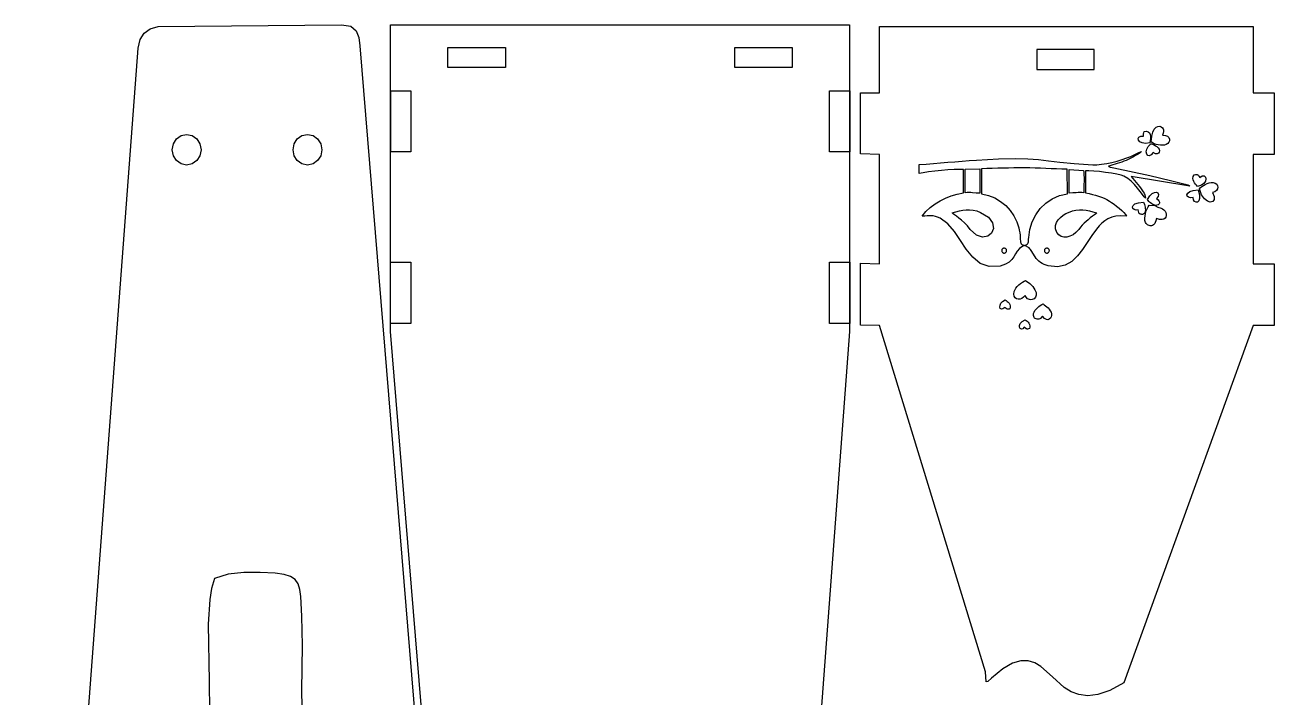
# Model space of a CAD drawing. Extents: x -1652 to 1470, y -458 to 1785.
# Drawn here: x 531 to 748, y 1666.4 to 1783.2 of the extents above; entities that cross this region are included whole.
import ezdxf

# ---------------------------------------------------------------- set-up
doc = ezdxf.new("R2010")
doc.units = 0
doc.layers.add('LAYER_1', color=7, linetype='CONTINUOUS')

msp = doc.modelspace()

# ---------------------------------------------------------------- linework, layer by layer
at = {"layer": 'LAYER_1', "color": 240}
for points in [[(554.158, 1782.9317), (586.008, 1783.2067), (587.583, 1782.9817), (588.508, 1782.2067), (588.983, 1781.0317), (589.158, 1779.5567), (610.783, 1516.5067), (610.783, 1463.2067), (531.008, 1463.2067), (531.008, 1516.5067), (550.658, 1779.1817), (551.033, 1780.6567), (551.708, 1781.7817), (552.733, 1782.5567), (554.158, 1782.9317)], [(651.083, 1463.4817), (619.258, 1463.2067), (617.683, 1463.4317), (616.758, 1464.2067), (616.283, 1465.3817), (616.108, 1466.8567), (594.508, 1729.9317), (594.508, 1783.2067), (674.233, 1783.2067), (674.233, 1729.9317), (654.608, 1467.2317), (654.233, 1465.7567), (653.558, 1464.6317), (652.508, 1463.8567), (651.083, 1463.4817)], [(721.858, 1668.8817), (719.458, 1667.5567), (717.383, 1666.8567), (715.608, 1666.6067), (714.058, 1666.8067), (712.708, 1667.3067), (711.533, 1668.0567), (709.458, 1669.9067), (707.483, 1671.7067), (706.433, 1672.3567), (705.283, 1672.7067), (704.008, 1672.7067), (702.533, 1672.2817), (700.833, 1671.2817), (698.858, 1669.6817), (698.233, 1669.1067), (697.983, 1669.0317), (697.858, 1670.7817), (679.458, 1730.9567), (676.158, 1731.0567), (676.158, 1741.7817), (679.458, 1741.6817), (679.458, 1760.7067), (676.158, 1760.8067), (676.158, 1771.4317), (679.458, 1771.4317), (679.458, 1782.9317), (744.333, 1782.9317), (744.333, 1771.4317), (747.958, 1771.4317), (747.958, 1760.7067), (744.333, 1760.7067), (744.333, 1741.6817), (747.958, 1741.6817), (747.958, 1730.9567), (744.333, 1730.9567), (721.858, 1668.8817)], [(614.458, 1779.3067), (614.458, 1775.8067), (604.483, 1775.8067), (604.483, 1779.3067), (614.458, 1779.3067)], [(664.258, 1779.3067), (664.258, 1775.8067), (654.283, 1775.8067), (654.283, 1779.3067), (664.258, 1779.3067)], [(706.758, 1778.9567), (706.758, 1775.4567), (716.733, 1775.4567), (716.733, 1778.9567), (706.758, 1778.9567)], [(598.033, 1761.1317), (594.533, 1761.1317), (594.533, 1771.7817), (598.033, 1771.7817), (598.033, 1761.1317)], [(674.258, 1761.1317), (670.758, 1761.1317), (670.758, 1771.7817), (674.258, 1771.7817), (674.258, 1761.1317)], [(559.083, 1764.1817), (560.058, 1763.9817), (560.833, 1763.4067), (561.383, 1762.5567), (561.583, 1761.5067), (561.383, 1760.4817), (560.833, 1759.6317), (560.058, 1759.0567), (559.083, 1758.8567), (558.108, 1759.0567), (557.308, 1759.6317), (556.783, 1760.4817), (556.583, 1761.5067), (556.783, 1762.5567), (557.308, 1763.4067), (558.108, 1763.9817), (559.083, 1764.1817)], [(580.083, 1764.1817), (581.058, 1763.9817), (581.833, 1763.4067), (582.383, 1762.5567), (582.558, 1761.5067), (582.383, 1760.4817), (581.833, 1759.6317), (581.058, 1759.0567), (580.083, 1758.8567), (579.108, 1759.0567), (578.308, 1759.6317), (577.783, 1760.4817), (577.583, 1761.5067), (577.783, 1762.5567), (578.308, 1763.4067), (579.108, 1763.9817), (580.083, 1764.1817)], [(598.008, 1731.3067), (594.508, 1731.3067), (594.508, 1741.9567), (598.008, 1741.9567), (598.008, 1731.3067)], [(674.258, 1731.3067), (670.758, 1731.3067), (670.758, 1741.9567), (674.258, 1741.9567), (674.258, 1731.3067)]]:
    msp.add_lwpolyline(points, close=True, dxfattribs=at)
at = {"layer": 'LAYER_1'}
for points in [[(725.284, 1763.8749), (725.2899, 1764.1203), (725.3121, 1764.3132), (725.3565, 1764.4842), (725.429, 1764.664), (725.8297, 1764.7226), (726.1271, 1764.6482), (726.3329, 1764.4644), (726.4588, 1764.1948), (726.5164, 1763.8628), (726.5175, 1763.4922), (726.4737, 1763.1063), (726.3966, 1762.7289), (725.6267, 1762.621), (725.0421, 1762.6938), (724.6402, 1762.8929), (724.4186, 1763.1637), (724.3747, 1763.4518), (724.5059, 1763.7027), (724.8099, 1763.8619), (725.284, 1763.8749)], [(726.6361, 1762.8696), (726.7167, 1763.8566), (726.8998, 1764.5931), (727.1577, 1765.107), (727.4628, 1765.4263), (727.7874, 1765.5787), (728.1039, 1765.5922), (728.3847, 1765.4948), (728.602, 1765.3142), (728.7033, 1765.1621), (728.7619, 1765.0078), (728.7849, 1764.8516), (728.7792, 1764.6941), (728.7101, 1764.3765), (728.6107, 1764.0584), (729.0949, 1764.0097), (729.4456, 1763.8596), (729.6716, 1763.6368), (729.7818, 1763.3695), (729.7851, 1763.0863), (729.6902, 1762.8157), (729.5061, 1762.5861), (729.2416, 1762.426), (728.9257, 1762.34), (728.5776, 1762.305), (728.2121, 1762.3157), (727.8438, 1762.3668), (727.4874, 1762.453), (727.1575, 1762.5691), (726.8689, 1762.7097), (726.6361, 1762.8696)], [(726.5473, 1762.5707), (726.6918, 1762.5448), (726.8389, 1762.501), (726.9856, 1762.4433), (727.1291, 1762.3752), (727.3946, 1762.2231), (727.612, 1762.0748), (727.8364, 1761.852), (727.9809, 1761.5913), (728.0415, 1761.3246), (728.0138, 1761.0837), (727.8939, 1760.9004), (727.6775, 1760.8066), (727.3606, 1760.8341), (726.9389, 1761.0147), (726.5962, 1760.6086), (726.2801, 1760.4621), (726.0191, 1760.531), (725.8421, 1760.7716), (725.7777, 1761.1398), (725.8547, 1761.5917), (726.1016, 1762.0833), (726.5473, 1762.5707)], [(686.3056, 1757.4124), (686.3056, 1758.9258), (687.5454, 1759.0201), (688.7864, 1759.1224), (690.0291, 1759.2295), (691.2741, 1759.3385), (692.5219, 1759.4464), (693.7733, 1759.5502), (695.0287, 1759.6469), (696.2888, 1759.7336), (700.1238, 1759.9358), (703.0026, 1759.9973), (705.2157, 1759.9449), (707.0536, 1759.8057), (708.8068, 1759.6066), (710.7656, 1759.3746), (713.2206, 1759.1365), (716.4623, 1758.9193), (717.1942, 1758.9237), (718.0155, 1759.001), (718.8953, 1759.14), (719.8024, 1759.3293), (720.7057, 1759.5575), (721.574, 1759.8133), (722.3762, 1760.0854), (723.0813, 1760.3624), (723.547, 1760.5826), (724.0233, 1760.8289), (724.4877, 1761.0592), (724.9178, 1761.2317), (724.7497, 1761.0559), (724.5336, 1760.8863), (724.2447, 1760.6967), (723.9062, 1760.4967), (723.5418, 1760.2959), (722.829, 1759.9304), (722.2939, 1759.6772), (721.8875, 1759.5079), (721.496, 1759.3661), (721.1145, 1759.2441), (720.7382, 1759.134), (720.3622, 1759.0283), (719.9818, 1758.9191), (719.5921, 1758.7987), (719.1883, 1758.6594), (719.2886, 1758.5975), (719.3949, 1758.5485), (719.5065, 1758.5099), (719.6225, 1758.4793), (719.8642, 1758.4322), (720.1134, 1758.3876), (726.3774, 1757.0204), (729.9573, 1756.1908), (732.5258, 1755.5375), (732.7055, 1755.4885), (732.9593, 1755.4099), (733.0867, 1755.3623), (733.1997, 1755.3107), (733.2874, 1755.256), (733.339, 1755.1995), (723.1311, 1756.8724), (724.5918, 1755.137), (724.8977, 1754.7277), (725.226, 1754.2229), (725.375, 1753.9465), (725.5013, 1753.6604), (725.5955, 1753.3693), (725.6483, 1753.0781), (725.4095, 1753.3496), (725.0898, 1753.7662), (724.6968, 1754.2859), (724.2382, 1754.8662), (723.7215, 1755.4649), (723.1543, 1756.0398), (722.5444, 1756.5485), (721.8994, 1756.9489), (721.4076, 1757.1174), (720.6502, 1757.285), (719.7107, 1757.4446), (718.6728, 1757.5892), (717.62, 1757.7114), (716.636, 1757.8043), (715.8044, 1757.8607), (715.2088, 1757.8734), (715.2041, 1754.0464), (715.8328, 1753.9025), (716.4157, 1753.761), (716.9607, 1753.615), (717.4753, 1753.4574), (717.9674, 1753.2814), (718.4445, 1753.0798), (718.9145, 1752.8456), (719.385, 1752.572), (719.7477, 1752.3367), (720.1698, 1752.0453), (720.6228, 1751.713), (721.0782, 1751.3549), (721.5077, 1750.9863), (721.8827, 1750.6224), (722.1749, 1750.2783), (722.3559, 1749.9692), (721.3634, 1750.0237), (720.5064, 1749.9607), (719.7653, 1749.7913), (719.1205, 1749.5263), (718.5523, 1749.1768), (718.0412, 1748.7537), (717.5676, 1748.2679), (717.1118, 1747.7305), (716.3073, 1746.6249), (715.5198, 1745.4146), (714.7062, 1744.1955), (713.8232, 1743.0637), (712.8276, 1742.1152), (711.6764, 1741.446), (710.3262, 1741.1521), (708.734, 1741.3295), (708.3692, 1741.4408), (708.0261, 1741.58), (707.7053, 1741.7449), (707.4076, 1741.9335), (707.1338, 1742.1438), (706.8845, 1742.3735), (706.6606, 1742.6208), (706.4628, 1742.8834), (705.7482, 1744.0288), (705.6535, 1744.1861), (705.5627, 1744.322), (705.452, 1744.4429), (705.2974, 1744.5554), (704.6856, 1744.8566), (704.9015, 1744.9701), (705.0605, 1745.0834), (705.172, 1745.2056), (705.2457, 1745.3457), (705.291, 1745.5126), (705.3174, 1745.7155), (705.3347, 1745.9633), (705.3522, 1746.265), (705.552, 1747.6523), (705.9641, 1748.9686), (706.574, 1750.1868), (707.3672, 1751.28), (708.3293, 1752.2212), (709.4458, 1752.9834), (710.7023, 1753.5396), (712.0843, 1753.8629), (712.0302, 1758.1318), (711.1019, 1758.1553), (710.1788, 1758.1891), (709.2586, 1758.2289), (708.3388, 1758.2704), (707.4169, 1758.3096), (706.4907, 1758.3421), (705.5575, 1758.3637), (704.6151, 1758.3703), (703.6844, 1758.3642), (702.7549, 1758.3517), (701.8257, 1758.3343), (700.8959, 1758.3136), (699.9645, 1758.2911), (699.0305, 1758.2683), (698.093, 1758.247), (697.1511, 1758.2285), (697.1638, 1753.8671), (698.3597, 1753.5866), (699.4641, 1753.1356), (700.4669, 1752.5339), (701.3584, 1751.8014), (702.1284, 1750.9576), (702.767, 1750.0225), (703.2643, 1749.0157), (703.6102, 1747.957), (703.7064, 1747.5322), (703.7857, 1747.0963), (703.8442, 1746.6564), (703.8781, 1746.2195), (703.8901, 1745.9154), (703.9015, 1745.6697), (703.9228, 1745.4723), (703.9644, 1745.313), (704.0368, 1745.1818), (704.1505, 1745.0686), (704.3158, 1744.9631), (704.5433, 1744.8554), (704.3395, 1744.7371), (703.7754, 1744.3605), (703.3696, 1743.9166), (703.0535, 1743.4319), (702.7584, 1742.9323), (702.4157, 1742.4443), (701.9568, 1741.994), (701.3129, 1741.6076), (700.4155, 1741.3114), (698.4726, 1741.2038), (696.9059, 1741.7677), (695.6185, 1742.8309), (694.5134, 1744.221), (693.4938, 1745.7658), (692.4627, 1747.2931), (691.3234, 1748.6306), (689.9788, 1749.6059), (689.531, 1749.806), (689.1381, 1749.9354), (688.7806, 1750.0074), (688.4386, 1750.0357), (688.0925, 1750.0336), (687.7226, 1750.0146), (687.3092, 1749.9924), (686.8325, 1749.9803), (687.5079, 1750.7614), (688.2593, 1751.4702), (689.0803, 1752.1033), (689.9648, 1752.6577), (690.9062, 1753.13), (691.8982, 1753.5171), (692.9346, 1753.8158), (694.009, 1754.0228), (694.0125, 1758.0627), (693.3177, 1758.1026), (692.3971, 1758.0831), (691.325, 1758.0166), (690.1762, 1757.9155), (689.0253, 1757.7921), (687.9468, 1757.6589), (687.0154, 1757.5282), (686.3056, 1757.4124)], [(694.3143, 1754.0549), (694.3103, 1758.1361), (696.8661, 1758.2126), (696.8602, 1753.9647), (696.2185, 1754), (695.6146, 1754.0441), (695.3107, 1754.0613), (694.997, 1754.071), (694.667, 1754.07), (694.3143, 1754.0549)], [(712.367, 1758.0743), (714.8694, 1757.9308), (714.915, 1757.6184), (714.9424, 1757.1733), (714.9549, 1756.6373), (714.9561, 1756.052), (714.9494, 1755.459), (714.9382, 1754.9), (714.926, 1754.4167), (714.9162, 1754.0507), (714.565, 1754.0727), (714.2351, 1754.0789), (713.9201, 1754.0724), (713.6141, 1754.0562), (713.0041, 1754.0074), (712.3559, 1753.9577), (712.367, 1758.0743)], [(734.0853, 1757.1684), (734.2979, 1757.2048), (734.4667, 1757.2114), (734.6008, 1757.1897), (734.7093, 1757.1415), (734.8009, 1757.0684), (734.8849, 1756.9719), (734.9701, 1756.8538), (735.0656, 1756.7156), (735.4918, 1756.9678), (735.8244, 1756.9668), (736.0422, 1756.775), (736.1236, 1756.4546), (736.0473, 1756.0679), (735.7919, 1755.6772), (735.3359, 1755.3449), (734.6581, 1755.1331), (734.4997, 1755.3365), (734.3247, 1755.5495), (734.154, 1755.7747), (734.008, 1756.0146), (733.9075, 1756.2714), (733.8731, 1756.5477), (733.9255, 1756.8459), (734.0853, 1757.1684)], [(735.0398, 1754.743), (735.215, 1754.9297), (735.4411, 1755.1262), (735.7098, 1755.3201), (736.0129, 1755.4988), (736.3421, 1755.6498), (736.6891, 1755.7608), (737.0457, 1755.8193), (737.4036, 1755.8127), (737.7497, 1755.712), (738.0034, 1755.5233), (738.1589, 1755.2743), (738.2104, 1754.9926), (738.1523, 1754.706), (737.9789, 1754.4423), (737.6844, 1754.2289), (737.2632, 1754.0938), (737.5656, 1753.4091), (737.5563, 1752.8847), (737.3082, 1752.5499), (736.8942, 1752.4339), (736.3874, 1752.566), (735.8608, 1752.9754), (735.3873, 1753.6913), (735.0398, 1754.743)], [(727.2329, 1751.8043), (727.0735, 1751.9151), (726.8969, 1752.0202), (726.7105, 1752.1333), (726.5217, 1752.2687), (726.3479, 1752.4174), (726.2209, 1752.5502), (726.1138, 1752.6958), (725.9998, 1752.8826), (726.3946, 1753.5151), (726.812, 1753.9154), (727.2124, 1754.1116), (727.5564, 1754.1318), (727.8041, 1754.0042), (727.9161, 1753.7568), (727.8528, 1753.4179), (727.5745, 1753.0156), (727.8123, 1752.819), (727.9788, 1752.6218), (728.0695, 1752.4306), (728.0801, 1752.2523), (728.0061, 1752.0938), (727.8432, 1751.9617), (727.5869, 1751.863), (727.2329, 1751.8043)], [(733.8906, 1753.2102), (733.4308, 1753.1617), (733.0846, 1753.2561), (732.8767, 1753.4526), (732.8319, 1753.7106), (732.9747, 1753.9893), (733.3299, 1754.2481), (733.9221, 1754.4463), (734.7761, 1754.5433), (734.9893, 1753.6681), (735.0094, 1753.0355), (734.8868, 1752.6254), (734.6717, 1752.4179), (734.4143, 1752.3926), (734.1648, 1752.5297), (733.9735, 1752.8089), (733.8906, 1753.2102)], [(692.0647, 1750.5301), (692.7128, 1750.738), (693.3275, 1750.9081), (693.9206, 1751.0313), (694.5041, 1751.0988), (695.0898, 1751.1014), (695.6897, 1751.0302), (696.3157, 1750.8762), (696.9797, 1750.6304), (698.3538, 1749.7817), (699.0617, 1748.8154), (699.2085, 1747.8587), (698.8991, 1747.0391), (698.2386, 1746.4839), (697.332, 1746.3206), (696.2843, 1746.6764), (695.2006, 1747.6787), (694.692, 1748.2818), (694.1811, 1748.8068), (693.6859, 1749.2576), (693.224, 1749.638), (692.8132, 1749.9516), (692.4712, 1750.2023), (692.2158, 1750.3939), (692.0647, 1750.5301)], [(717.1651, 1750.5347), (717.0095, 1750.3796), (716.7818, 1750.2124), (716.401, 1749.9454), (716.0264, 1749.6629), (715.6601, 1749.3655), (715.3044, 1749.0539), (714.9616, 1748.7286), (714.6338, 1748.3903), (714.3233, 1748.0395), (714.0324, 1747.6768), (713.5614, 1747.152), (713.0507, 1746.7491), (712.5201, 1746.4731), (711.9888, 1746.3284), (711.4765, 1746.3199), (711.0026, 1746.4523), (710.5867, 1746.7303), (710.2482, 1747.1585), (710.0173, 1747.7586), (710.009, 1748.3263), (710.1808, 1748.8541), (710.49, 1749.3344), (710.894, 1749.7597), (711.3503, 1750.1225), (711.8163, 1750.4154), (712.2493, 1750.6307), (712.9267, 1750.8828), (713.5571, 1751.0361), (714.155, 1751.1023), (714.735, 1751.093), (715.3115, 1751.0199), (715.899, 1750.8948), (716.512, 1750.7291), (717.1651, 1750.5347)], [(724.3855, 1751.0856), (723.9876, 1751.0245), (723.6582, 1751.1128), (723.4365, 1751.3084), (723.3618, 1751.569), (723.4731, 1751.8525), (723.8096, 1752.1166), (724.4105, 1752.3192), (725.3149, 1752.4181), (725.4361, 1752.0051), (725.5596, 1751.5361), (725.5977, 1751.2939), (725.6071, 1751.0536), (725.5779, 1750.8205), (725.5004, 1750.5998), (725.448, 1750.5127), (725.3812, 1750.4354), (725.3007, 1750.3708), (725.2075, 1750.3221), (725.1021, 1750.2921), (724.9853, 1750.2839), (724.8581, 1750.3004), (724.721, 1750.3447), (724.6231, 1750.3966), (724.5495, 1750.4595), (724.4961, 1750.5336), (724.4586, 1750.6194), (724.4151, 1750.8272), (724.3855, 1751.0856)], [(727.2329, 1751.8043), (727.7903, 1751.5577), (728.3565, 1751.3495), (728.616, 1751.2243), (728.8453, 1751.0663), (729.0338, 1750.8611), (729.1705, 1750.5947), (729.2321, 1750.3425), (729.2392, 1750.0797), (729.1809, 1749.829), (729.0464, 1749.6129), (728.8245, 1749.4538), (728.5046, 1749.3742), (728.0755, 1749.3966), (727.5264, 1749.5436), (727.4223, 1749.1757), (727.3222, 1748.8466), (727.2509, 1748.7017), (727.1533, 1748.5728), (727.0202, 1748.4619), (726.8425, 1748.3711), (726.6491, 1748.3163), (726.462, 1748.3032), (726.2845, 1748.3273), (726.1196, 1748.3841), (725.9706, 1748.4691), (725.8406, 1748.5779), (725.7327, 1748.7058), (725.6502, 1748.8484), (725.5397, 1749.2107), (725.5107, 1749.6126), (725.549, 1750.0367), (725.6404, 1750.4655), (725.7708, 1750.8812), (725.9258, 1751.2666), (726.0915, 1751.604), (726.2535, 1751.8758), (727.2329, 1751.8043)], [(701.0806, 1743.5613), (701.1664, 1743.57), (701.2464, 1743.5948), (701.3187, 1743.634), (701.3818, 1743.6861), (701.4338, 1743.7491), (701.473, 1743.8214), (701.4978, 1743.9014), (701.5065, 1743.9872), (701.4978, 1744.0731), (701.473, 1744.153), (701.4338, 1744.2254), (701.3818, 1744.2884), (701.3187, 1744.3404), (701.2464, 1744.3796), (701.1664, 1744.4045), (701.0806, 1744.4131), (700.9947, 1744.4045), (700.9148, 1744.3796), (700.8424, 1744.3404), (700.7794, 1744.2884), (700.7273, 1744.2254), (700.6881, 1744.153), (700.6633, 1744.0731), (700.6546, 1743.9872), (700.6633, 1743.9014), (700.6881, 1743.8214), (700.7273, 1743.7491), (700.7794, 1743.6861), (700.8424, 1743.634), (700.9148, 1743.5948), (700.9947, 1743.57), (701.0806, 1743.5613)], [(708.512, 1743.5613), (708.5979, 1743.57), (708.6778, 1743.5948), (708.7502, 1743.634), (708.8132, 1743.6861), (708.8653, 1743.7491), (708.9045, 1743.8214), (708.9293, 1743.9014), (708.938, 1743.9872), (708.9293, 1744.0731), (708.9045, 1744.153), (708.8653, 1744.2254), (708.8132, 1744.2884), (708.7502, 1744.3404), (708.6778, 1744.3796), (708.5979, 1744.4045), (708.512, 1744.4131), (708.4262, 1744.4045), (708.3462, 1744.3796), (708.2739, 1744.3404), (708.2109, 1744.2884), (708.1588, 1744.2254), (708.1196, 1744.153), (708.0948, 1744.0731), (708.0861, 1743.9872), (708.0948, 1743.9014), (708.1196, 1743.8214), (708.1588, 1743.7491), (708.2109, 1743.6861), (708.2739, 1743.634), (708.3462, 1743.5948), (708.4262, 1743.57), (708.512, 1743.5613)], [(704.713, 1736.1742), (704.661, 1736.118), (704.4679, 1735.894), (704.1822, 1735.6627), (703.865, 1735.5405), (703.5436, 1735.5231), (703.245, 1735.6062), (702.9963, 1735.7855), (702.8246, 1736.0567), (702.757, 1736.4154), (702.8207, 1736.8574), (702.939, 1737.1408), (703.1265, 1737.4366), (703.3672, 1737.7331), (703.6451, 1738.0186), (703.9444, 1738.2815), (704.2491, 1738.51), (704.5433, 1738.6925), (704.8109, 1738.8174), (705.54, 1738.2801), (706.0775, 1737.7319), (706.4355, 1737.1952), (706.6263, 1736.6924), (706.662, 1736.2457), (706.5547, 1735.8776), (706.3168, 1735.6104), (705.9603, 1735.4663), (705.7013, 1735.4423), (705.4872, 1735.4681), (705.3104, 1735.5348), (705.163, 1735.6336), (704.9255, 1735.8924), (704.713, 1736.1742)], [(701.2861, 1735.413), (701.4508, 1735.2918), (701.6262, 1735.1563), (701.7975, 1735.0033), (701.95, 1734.8298), (702.0689, 1734.6327), (702.1396, 1734.4088), (702.1473, 1734.1551), (702.0774, 1733.8685), (701.9688, 1733.8344), (701.8638, 1733.8096), (701.7506, 1733.8028), (701.6175, 1733.8232), (701.2457, 1734.043), (701.1882, 1734.0851), (700.8607, 1733.8526), (700.5986, 1733.8197), (700.4177, 1733.9435), (700.3339, 1734.1812), (700.3629, 1734.4899), (700.5208, 1734.8266), (700.8232, 1735.1486), (701.2861, 1735.413)], [(707.8462, 1734.7157), (708.0563, 1734.5779), (708.2804, 1734.4144), (708.5076, 1734.2268), (708.7269, 1734.0167), (708.9273, 1733.7855), (709.0979, 1733.5351), (709.2276, 1733.2668), (709.3056, 1732.9823), (709.3113, 1732.7134), (709.2458, 1732.4506), (709.1162, 1732.2221), (708.9293, 1732.056), (708.6921, 1731.9805), (708.4115, 1732.0238), (708.0946, 1732.2141), (707.7482, 1732.5795), (707.5611, 1732.3966), (707.3703, 1732.2142), (707.2591, 1732.1403), (707.1299, 1732.0869), (706.9768, 1732.0611), (706.7943, 1732.0695), (706.638, 1732.1069), (706.4992, 1732.1723), (706.381, 1732.2641), (706.2864, 1732.381), (706.2184, 1732.5215), (706.1801, 1732.6842), (706.1745, 1732.8676), (706.2048, 1733.0703), (706.2928, 1733.3135), (706.4387, 1733.5631), (706.6303, 1733.8106), (706.8554, 1734.0473), (707.1018, 1734.2648), (707.3572, 1734.4543), (707.6094, 1734.6075), (707.8462, 1734.7157)], [(704.713, 1731.9627), (704.8991, 1731.8454), (705.0806, 1731.7072), (705.2475, 1731.5478), (705.3899, 1731.3669), (705.4978, 1731.1641), (705.5613, 1730.9394), (705.5704, 1730.6923), (705.5151, 1730.4227), (705.3235, 1730.3668), (705.1575, 1730.3483), (705.0779, 1730.3564), (704.9971, 1730.378), (704.9127, 1730.4142), (704.8221, 1730.4666), (704.5889, 1730.6794), (704.3284, 1730.412), (704.081, 1730.3467), (703.8796, 1730.4435), (703.757, 1730.6626), (703.7462, 1730.9639), (703.88, 1731.3077), (704.1913, 1731.6539), (704.713, 1731.9627)]]:
    msp.add_lwpolyline(points, close=True, dxfattribs=at)
at = {"layer": 'LAYER_1', "color": 240}
msp.add_lwpolyline([(579.208, 1662.0817), (579.083, 1667.4567), (579.158, 1671.4567), (579.208, 1675.3567), (579.083, 1680.4317), (578.908, 1683.8567), (578.758, 1685.1067), (578.433, 1686.0817), (577.933, 1686.8067), (577.133, 1687.3567), (576.008, 1687.7067), (574.483, 1687.9067), (571.858, 1688.0567), (569.033, 1688.0567), (566.283, 1687.7317), (563.908, 1686.9817), (563.908, 1686.9817), (563.433, 1685.2817), (563.108, 1683.3567), (562.833, 1679.0317), (562.983, 1669.0817), (563.083, 1663.8817)], dxfattribs=at)

doc.saveas('drawing.dxf')
